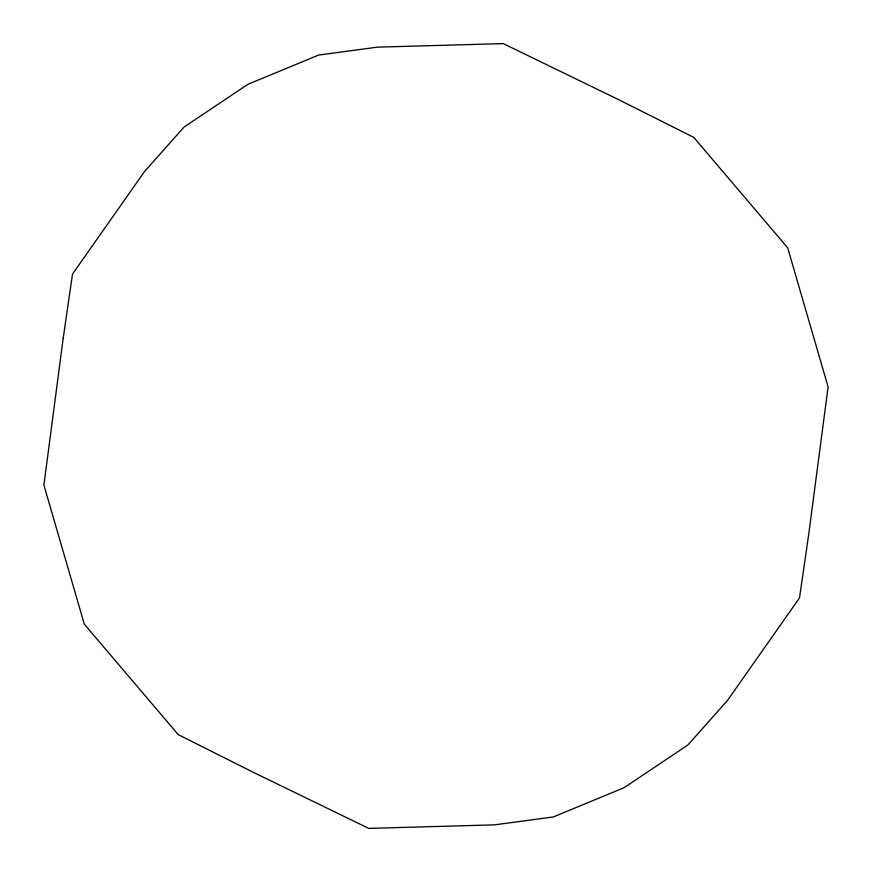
<?xml version="1.0" encoding="UTF-8"?>
<svg xmlns="http://www.w3.org/2000/svg" width="872" height="872" viewBox="0 0 872 872"><rect width="100%" height="100%" fill="white"/><g stroke="black" fill="none" stroke-linecap="round" stroke-linejoin="round"><path stroke-width="1.31" d="M63.166 338.489L43.894 485.072L84.311 624.188L178.28 734.649L253.109 772.221L368.758 828.4L494.631 824.847L553.382 816.933L624.156 787.678L687.964 744.917L727.739 700.107L799.482 597.919L808.835 533.511L828.106 386.928L787.688 247.812L693.72 137.351L618.891 99.779L503.242 43.6L377.369 47.153L318.618 55.067L247.844 84.322L184.036 127.083L144.262 171.893L72.518 274.081L63.166 338.489"/></g></svg>
